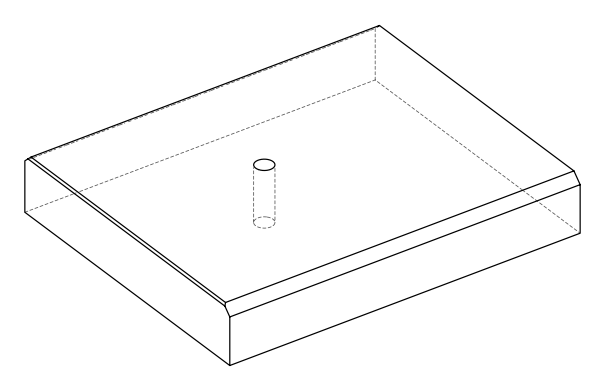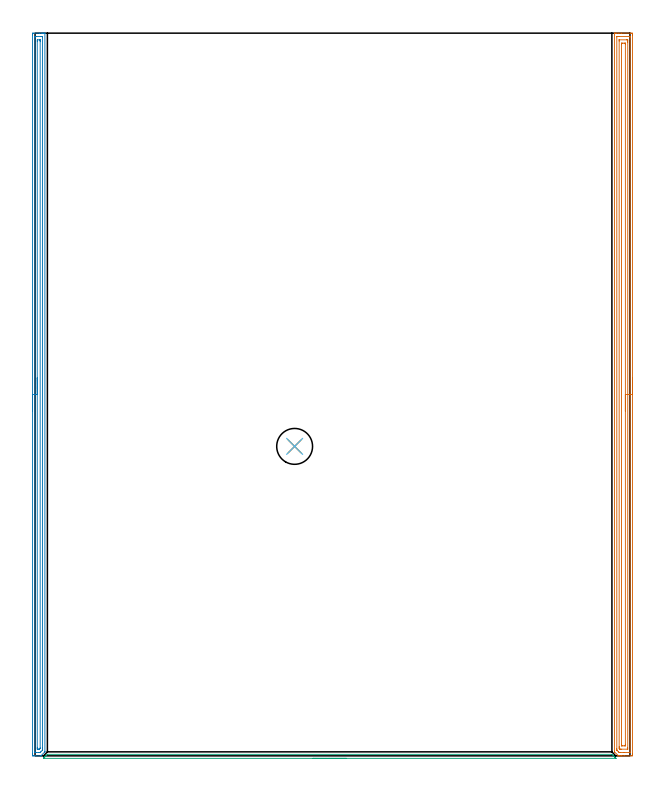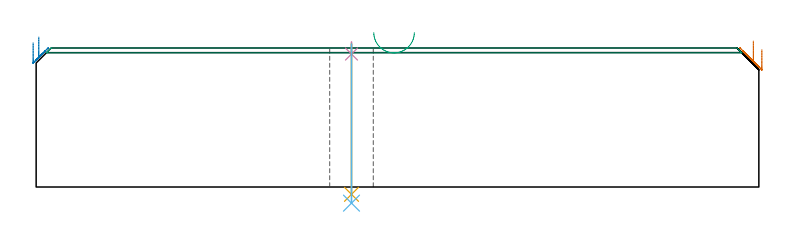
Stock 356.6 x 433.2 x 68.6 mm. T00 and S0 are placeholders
(PLAN: 6 operations, 3 tool changes, 28.2 min)
(1 AREA_MILL | FG_CHAMFER_SURFACE | UGT0205_001 | 14.11 min | 25257 mm3)
(2 AREA_MILL_1 | FG_CHAMFER_SURFACE_1 | UGT0205_001 | 10.59 min | 11839 mm3)
(3 AREA_MILL_2 | FG_CHAMFER_SURFACE_2 | UGT0205_001 | 2.89 min | 984 mm3)
(4 SPOT_DRILL | STEP1HOLE | NXT0321_9005460120000 | 0.05 min | 192 mm3)
(5 DRILL_THROUGH_HOLE_INTO_CENTER | STEP1HOLE | NXT0301_087 | 0.3 min | 7038 mm3)
(6 DRILL_TO_ENLARGE_THROUGH_HOLE | STEP1HOLE | UGT0301_052 | 0.32 min | 17658 mm3)
(TOOL UGT0205_001 | Chamfer Mill 20 x 3 x 45 deg. | D20 FL50 Z2)
(TOOL NXT0321_9005460120000 | NC Spot Drill, 142deg, 12mm, Carbide, Uncoated | D12 PA142 FL30 Z2)
(TOOL NXT0301_087 | Carbide Drill 11.6mm [860.1-1160-058A1-MM 2214] | D11.6 PA140 FL72 Z2)
(TOOL UGT0301_052 | Twist Drill 21.5 mm | D21.5 PA118 FL150 Z2)
(OP 1 AREA_MILL)
G17 G21 G94 G90
T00 M6
G54
G17 G0 G90 X358.1 Y226.6 S1061 M3
G43 Z78.6 H0
Z67.8
G94 G1 Y226.562 Z66.928 F250.
Y226.448 Z66.064
Y226.259 Z65.212
Y225.997 Z64.38
Y225.663 Z63.574
Y225.26 Z62.8
Y224.792 Z62.064
Y224.26 Z61.372
Y223.671 Z60.729
Y223.028 Z60.14
Y222.336 Z59.608
Y221.6 Z59.14
Y220.826 Z58.737
Y220.02 Z58.403
Y219.188 Z58.141
Y218.336 Z57.952
Y217.472 Z57.838
Y216.6 Z57.8
Y0.997
X358.099 Y0.631 Z57.801
X358.094 Y0.109 Z57.804
X358.092 Y0.008 Z57.806
X357.576 Y0. Z58.321
X353.143 Z62.752
X351.734 Y0.001 Z64.163
X351.37 Z64.525
X350.643 Z65.257
X350.324 Z65.576
X349.876 Z66.022
X349.724 Y0.006 Z66.173
X349.689 Y0.012 Z66.208
X349.428 Y0.269 Z66.47
X347.354 Y2.346 Z68.546
X347.308 Y2.393 Z68.59
X347.305 Y2.404 Z68.595
X347.3 Y2.419 Z68.6
Y433.016
X347.303 Y433.191 Z68.588
X347.333 Y433.2 Z68.558
X347.731 Z68.169
X347.981 Z67.919
X348.71 Z67.185
X349.962 Z65.935
X351.37 Z64.526
X356.951 Z58.946
X357.576 Y433.196 Z58.321
X358.092 Y433.191 Z57.806
X358.094 Y433.091 Z57.804
X358.098 Y432.569 Z57.802
X358.1 Y432.041 Z57.8
Y216.6
X356.686 Z59.214
X356.685 Y2.197 Z59.215
X356.684 Y2.086 Z59.216
X356.681 Y2.031 Z59.219
X356.68 Y2.012 Z59.22
X356.635 Y2.01 Z59.265
X356.217 Y2.002 Z59.683
X353.116 Y2. Z62.784
X350.899 Y2.001 Z65.001
X350.483 Z65.417
X350.345 Y2.003 Z65.555
X350.234 Y2.006 Z65.666
X350.162 Y2.01 Z65.738
X350.111 Y2.049 Z65.789
X349.731 Y2.42 Z66.169
X349.597 Y2.553 Z66.303
X348.841 Y3.314 Z67.059
X348.732 Y3.429 Z67.168
X348.721 Y3.537 Z67.179
X348.718 Y3.759 Z67.182
X348.714 Y4.204 Z67.186
X348.715 Y431.003 Z67.185
X348.716 Y431.114 Z67.184
X348.719 Y431.169 Z67.181
X348.72 Y431.188 Z67.18
X348.765 Y431.19 Z67.135
X349.183 Y431.198 Z66.717
X349.597 Y431.2 Z66.303
X350.067 Z65.833
X356.274 Y431.199 Z59.626
X356.544 Y431.195 Z59.356
X356.664 Y431.19 Z59.236
X356.679 Y431.187 Z59.221
X356.681 Y431.167 Z59.219
X356.684 Y431.113 Z59.216
X356.685 Y431.004 Z59.215
X356.686 Y430.784 Z59.214
Y216.6
X355.272 Z60.628
X355.271 Y4.745 Z60.629
X355.269 Y4.208 Z60.631
X355.266 Y4.03 Z60.634
X355.265 Y4.015 Z60.635
X355.245 Y4.01 Z60.655
X355.191 Y4.004 Z60.709
X355.122 Y4.001 Z60.778
X351.37 Z64.53
X350.685 Y4.005 Z65.215
X350.639 Y4.01 Z65.261
X350.578 Y4.033 Z65.322
X350.483 Y4.121 Z65.417
X350.393 Y4.208 Z65.507
X350.299 Y4.307 Z65.601
X350.135 Y4.482 Z65.765
X350.133 Y4.562 Z65.767
X350.13 Y5.102 Z65.77
X350.129 Y5.46 Z65.771
Y428.455
X350.131 Y428.992 Z65.769
X350.134 Y429.17 Z65.766
X350.135 Y429.185 Z65.765
X350.154 Y429.19 Z65.746
X350.208 Y429.196 Z65.692
X350.278 Y429.199 Z65.622
X354.71 Y429.2 Z61.19
X354.917 Y429.198 Z60.983
X355.123 Y429.194 Z60.777
X355.255 Y429.19 Z60.645
X355.265 Y429.11 Z60.635
X355.267 Y428.992 Z60.633
X355.27 Y428.635 Z60.63
X355.271 Y428.098 Z60.629
X355.272 Y427.739 Z60.628
Y216.6
X353.857 Z62.043
Y6.891
X353.856 Y6.172 Z62.044
X353.853 Y6.068 Z62.047
X353.851 Y6.014 Z62.049
X353.805 Y6.01 Z62.095
X353.585 Y6.005 Z62.315
X353.143 Y6. Z62.757
X352.257 Z63.643
X351.814 Y6.004 Z64.086
X351.595 Y6.01 Z64.305
X351.549 Y6.013 Z64.351
X351.547 Y6.051 Z64.353
X351.545 Y6.115 Z64.355
X351.543 Y6.717 Z64.357
Y6.891
Y426.309
X351.544 Y427.028 Z64.356
X351.547 Y427.132 Z64.353
X351.549 Y427.186 Z64.351
X351.595 Y427.19 Z64.305
X351.815 Y427.196 Z64.085
X352.257 Y427.2 Z63.643
X353.143 Z62.757
X353.586 Y427.196 Z62.314
X353.805 Y427.19 Z62.095
X353.851 Y427.187 Z62.049
X353.853 Y427.149 Z62.047
X353.855 Y427.085 Z62.045
X353.857 Y426.483 Z62.043
Y426.309
Y216.6
Y215.728 Z62.081
Y214.864 Z62.195
Y214.012 Z62.383
Y213.18 Z62.646
Y212.374 Z62.98
Y211.6 Z63.382
Y210.864 Z63.851
Y210.172 Z64.382
Y209.529 Z64.972
Y208.94 Z65.615
Y208.408 Z66.307
Y207.94 Z67.043
Y207.537 Z67.816
Y207.203 Z68.622
Y206.941 Z69.454
Y206.752 Z70.306
Y206.638 Z71.171
Y206.6 Z72.043
G0 Z78.6
M5
M2
(OP 2 AREA_MILL_1)
G17 G21 G94 G90
T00 M6
G54
G17 G0 G90 X-1.5 Y206.6 S1061 M3
G43 Z78.6 H0
Z71.2
G94 G1 Y206.638 Z70.328 F250.
Y206.752 Z69.463
Y206.941 Z68.612
Y207.203 Z67.78
Y207.537 Z66.974
Y207.94 Z66.2
Y208.408 Z65.464
Y208.94 Z64.772
Y209.529 Z64.129
Y210.172 Z63.539
Y210.864 Z63.008
Y211.6 Z62.54
Y212.374 Z62.137
Y213.18 Z61.803
Y214.012 Z61.541
Y214.863 Z61.352
Y215.728 Z61.238
Y216.6 Z61.2
Y432.259
X-1.499 Y432.569 Z61.201
X-1.494 Y433.147 Z61.204
X-1.492 Y433.192 Z61.206
X-0.918 Y433.2 Z61.779
X2.645 Z65.34
X4.061 Z66.757
X4.427 Z67.122
X5.16 Z67.859
X5.421 Z68.121
X5.846 Y433.193 Z68.538
X5.897 Y433.19 Z68.588
X5.9 Y433.016 Z68.6
Y2.42
X5.894 Y2.406 Z68.593
X5.869 Y2.369 Z68.569
X3.684 Y0.184 Z66.383
X3.536 Y0.04 Z66.235
X3.503 Y0.01 Z66.201
X3.17 Y0. Z65.864
X0.497 Z63.195
X-0.918 Y0.001 Z61.778
X-1.165 Y0.003 Z61.531
X-1.491 Y0.008 Z61.205
X-1.494 Y0.053 Z61.203
X-1.499 Y0.631 Z61.201
X-1.5 Y1.216 Z61.2
Y216.6
X-0.086 Z62.614
Y430.839
X-0.085 Y430.898 Z62.615
X-0.08 Y431.016 Z62.62
X-0.073 Y431.19 Z62.627
X-0.027 Y431.192 Z62.673
X0.447 Y431.199 Z63.147
X3.536 Z66.236
X4.011 Y431.198 Z66.711
X4.427 Y431.19 Z67.127
X4.479 Y431.184 Z67.179
X4.486 Y430.78 Z67.186
Y5.043
X4.483 Y4.208 Z67.183
X4.481 Y4.154 Z67.181
X4.427 Y3.389 Z67.127
X4.393 Y3.348 Z67.093
X4.363 Y3.314 Z67.063
X3.47 Y2.42 Z66.17
X3.051 Y2.013 Z65.751
X2.645 Y2.007 Z65.345
X2.171 Y2.001 Z64.871
X0.864 Z63.564
X0.389 Y2.002 Z63.089
X-0.027 Y2.01 Z62.673
X-0.079 Y2.016 Z62.621
X-0.086 Y2.42 Z62.614
Y216.6
X1.328 Z64.028
X1.329 Y428.097 Z64.029
X1.331 Y428.523 Z64.031
X1.335 Y428.992 Z64.035
X1.346 Y429.19 Z64.046
X1.549 Y429.198 Z64.249
X2.645 Y429.199 Z65.345
X2.853 Y429.195 Z65.553
X2.99 Y429.19 Z65.69
X3.065 Y429.177 Z65.765
X3.067 Y429.134 Z65.767
X3.07 Y428.992 Z65.77
X3.071 Y428.564 Z65.771
X3.072 Y428.097 Z65.772
X3.071 Y4.675 Z65.771
X3.07 Y4.558 Z65.77
X3.068 Y4.5 Z65.768
X3.065 Y4.476 Z65.765
X3.049 Y4.457 Z65.749
X2.809 Y4.208 Z65.509
X2.726 Y4.127 Z65.426
X2.645 Y4.05 Z65.345
X2.6 Y4.011 Z65.3
X2.56 Y4.007 Z65.26
X2.474 Y4.003 Z65.174
X2.304 Y4.001 Z65.004
X1.962 Y4. Z64.662
X1.755 Y4.001 Z64.455
X1.547 Y4.005 Z64.247
X1.41 Y4.01 Z64.11
X1.335 Y4.023 Z64.035
X1.333 Y4.066 Z64.033
X1.33 Y4.208 Z64.03
X1.329 Y4.636 Z64.029
X1.328 Y5.102 Z64.028
Y216.6
Y217.472 Z64.066
Y218.336 Z64.18
Y219.188 Z64.369
Y220.02 Z64.631
Y220.826 Z64.965
Y221.6 Z65.368
Y222.336 Z65.837
Y223.028 Z66.368
Y223.671 Z66.957
Y224.26 Z67.601
Y224.791 Z68.293
Y225.26 Z69.028
Y225.663 Z69.802
Y225.997 Z70.608
Y226.259 Z71.44
Y226.448 Z72.292
Y226.562 Z73.157
Y226.6 Z74.028
G0 Z78.6
M5
M2
(OP 3 AREA_MILL_2)
G17 G21 G94 G90
T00 M6
G54
G17 G0 G90 X186.6 Y-1.5 S1061 M3
G43 Z78.6 H0
Z76.2
G94 G1 X186.562 Z75.328 F250.
X186.448 Z74.464
X186.259 Z73.612
X185.997 Z72.78
X185.663 Z71.974
X185.26 Z71.2
X184.792 Z70.464
X184.26 Z69.772
X183.671 Z69.129
X183.028 Z68.54
X182.336 Z68.008
X181.6 Z67.54
X180.826 Z67.137
X180.02 Z66.803
X179.188 Z66.541
X178.336 Z66.352
X177.472 Z66.238
X176.6 Z66.2
X5.165 Y-1.499 Z66.201
X5.057 Y-1.497 Z66.203
X5.011 Y-1.492 Z66.206
X5.165 Y-1.334 Z66.364
X5.325 Y-1.173 Z66.522
X5.48 Y-1.019 Z66.679
X5.612 Y-0.887 Z66.81
X5.762 Y-0.736 Z66.959
X5.907 Y-0.592 Z67.106
X6.058 Y-0.441 Z67.257
X6.198 Y-0.3 Z67.396
X6.334 Y-0.165 Z67.532
X6.505 Y0.006 Z67.703
X7.071 Y0.573 Z68.269
X7.397 Y0.897 Z68.597
X7.402 Y0.9 Z68.6
X345.8
X346.565 Y0.136 Z67.833
X346.695 Y0.006 Z67.703
X346.866 Y-0.165 Z67.532
X347.002 Y-0.3 Z67.396
X347.142 Y-0.441 Z67.257
X347.293 Y-0.592 Z67.106
X347.438 Y-0.736 Z66.959
X347.886 Y-1.186 Z66.514
X348.02 Y-1.32 Z66.379
X348.184 Y-1.485 Z66.214
X348.186 Y-1.495 Z66.203
X348.184 Y-1.499 Z66.199
X176.6 Y-1.5 Z66.2
X175.728 Z66.238
X174.864 Z66.352
X174.012 Z66.541
X173.18 Z66.803
X172.374 Z67.137
X171.6 Z67.54
X170.864 Z68.008
X170.172 Z68.54
X169.529 Z69.129
X168.94 Z69.772
X168.408 Z70.464
X167.94 Z71.2
X167.537 Z71.974
X167.203 Z72.78
X166.941 Z73.612
X166.752 Z74.464
X166.638 Z75.328
X166.6 Z76.2
G0 Z78.6
M5
M2
(OP 4 SPOT_DRILL)
G17 G21 G94 G90
T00 M6
G54
G17 G0 G90 X155.6 Y185.5 S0 M3
G43 Z78.6 H0
G94 G81 G98 Z65.6 F250. R71.6
G80
M5
M2
(OP 5 DRILL_THROUGH_HOLE_INTO_CENTER)
G17 G21 G94 G90
T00 M6
G54
G17 G0 G90 X155.6 Y185.5 S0 M3
G43 Z78.6 H1
G94 G73 G98 Z-3.611 F250. Q10.316 R70.6
G80
M5
M2
(OP 6 DRILL_TO_ENLARGE_THROUGH_HOLE)
G17 G21 G94 G90
T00 M6
G54
G17 G0 G90 X155.6 Y185.5 S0 M3
G43 Z78.6 H0
G94 G73 G98 Z-7.959 F250. Q19.14 R70.6
G80
M5
M2
